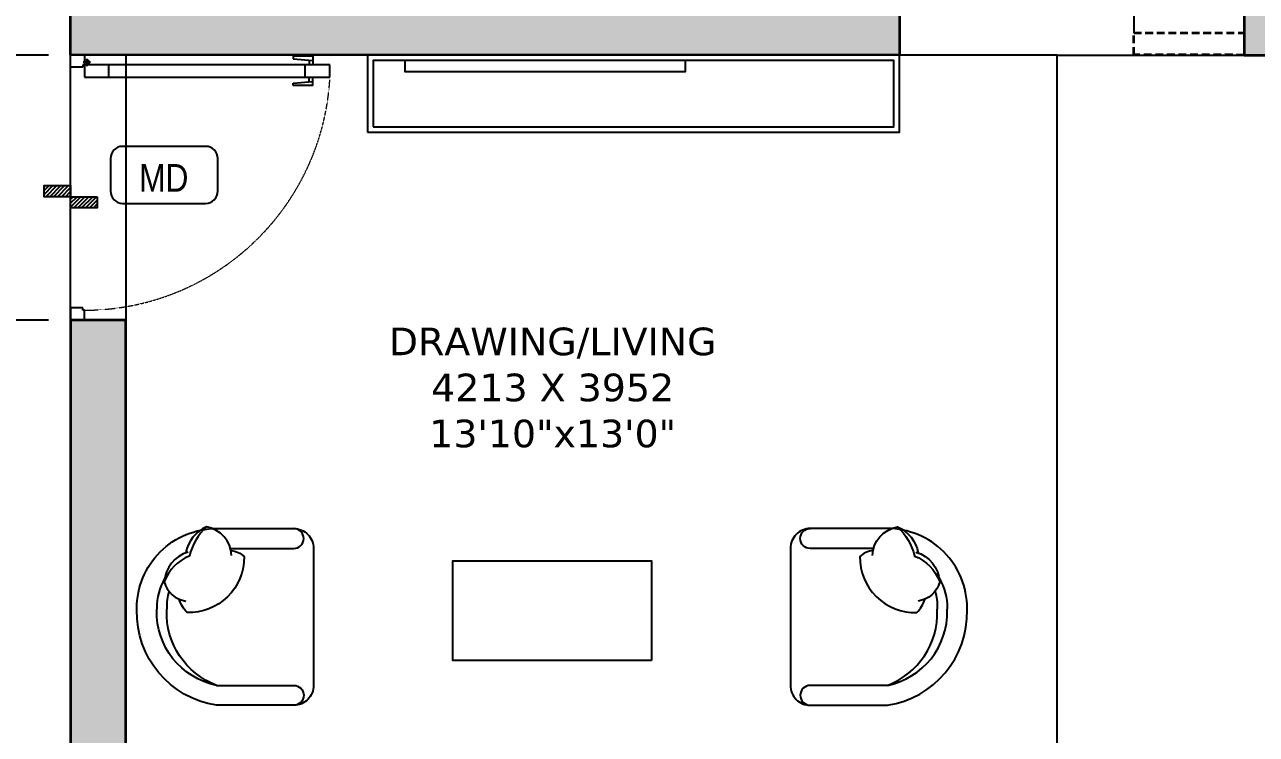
# Model space of a CAD drawing. Header units: millimetres. Extents: x 91566 to 131129, y 141753 to 207061.
# Drawn here: x 113426 to 118998, y 176063 to 179277 of the extents above; entities that cross this region are included whole.
import ezdxf
from ezdxf.enums import TextEntityAlignment as Align

# ---------------------------------------------------------------- set-up
doc = ezdxf.new("R2010")
doc.units = ezdxf.units.MM
doc.linetypes.add('3BHK  WEST_UN-3$0$$0$DASHED', pattern=[0.75, 0.5, -0.25])
doc.linetypes.add('3BHK  WEST_UN-3$0$DASHED', pattern=[0.75, 0.5, -0.25])
for name, color, linetype in [('A-Dimensions', 4, 'Continuous'), ('A-Door', 11, 'Continuous'), ('A-Door Line', 8, 'Continuous'), ('A-Fixture', 8, 'Continuous'), ('A-Furniture', 8, 'Continuous'), ('A-Hatch', 252, 'Continuous'), ('A-Room Boundary', 44, 'Continuous'), ('A-Text Main', 44, 'Continuous')]:
    doc.layers.add(name, color=color, linetype=linetype)
doc.layers.add('A-Wall', color=240, linetype='Continuous', lineweight=35)
doc.styles.add('2024-08-29_TOWER-A$0$simplex-0.8', font='simplex.shx', dxfattribs={"width": 0.8})
doc.styles.add('3.5BHK EAST_UN-1$0$grid_text', font='verdana.ttf')
doc.styles.add('ARIAL', font='ARIALN.TTF')
doc.styles.add('S', font='arial.ttf', dxfattribs={"height": 150})
doc.dimstyles.new('DIMSMALL', dxfattribs={"dimtxt": 150, "dimasz": 250, "dimexe": 100, "dimexo": 100, "dimgap": 25, "dimtad": 1, "dimdec": 0, "dimzin": 0, "dimdsep": 46, "dimtxsty": 'S', "dimcen": 0, "dimdle": 100, "dimclrd": 8, "dimclre": 8, "dimclrt": 256, "dimazin": 0, "dimtfac": 1, "dimtdec": 0, "dimtix": 1, "dimtmove": 0, "dimatfit": 3, "dimldrblk": '12_DatumFilled', "dimfxl": 1, "dimtolj": 1, "dimtzin": 0, "dimlwd": -1, "dimlwe": -1, "dimarcsym": 1})

# ---------------------------------------------------------------- blocks, each defined once
blk = doc.blocks.new('3BHK  WEST_UN-3$0$ujfdc')
at = {"layer": 'A-Fixture', "linetype": 'Continuous'}
for points in [[(38755.5, -71097.8), (41161.2, -71097.9), (41161.2, -70747.9), (38755.5, -70747.8)], [(38755.5, -71097.8), (41161.2, -71097.9), (41161.2, -70747.9), (38755.5, -70747.8)], [(38780.3, -71072.8), (41136.2, -71072.9), (41136.2, -70772.9), (38780.3, -70772.8)], [(38780.3, -71072.8), (41136.2, -71072.9), (41136.2, -70772.9), (38780.3, -70772.8)], [(40194.1, -70772.8), (38924.1, -70772.8), (38924.1, -70822.8), (40194.1, -70822.8)], [(40194.1, -70772.8), (38924.1, -70772.8), (38924.1, -70822.8), (40194.1, -70822.8)]]:
    blk.add_lwpolyline(points, close=True, dxfattribs=at)
blk = doc.blocks.new('A$Cd470dc81')
at = {"layer": 'A-Door'}
for p, q in [((0, -55.5), (0, 0)), ((0, 0), (62.5, 0)), ((62.5, 0), (62.5, -44.4)), ((55.5, -55.5), (0, -55.5)), ((62.5, -44.4), (55.5, -44.4)), ((55.5, -44.4), (55.5, -55.5)), ((90.2, -33.3), (56.9, -33.3)), ((1173.1, -44.4), (62.5, -44.4)), ((62.5, -44.4), (62.5, -99.9)), ((73.6, -16.7), (73.6, -50)), ((173.5, -99.9), (173.5, -44.4)), ((1006.5, -5.6), (1006.5, -16.7)), ((1095.4, -5.6), (1006.5, -5.6)), ((1006.5, -16.7), (1095.4, -24.9)), ((1062, -99.9), (1062, -44.4)), ((1078.7, -23.3), (1078.7, -44.4)), ((1095.4, -5.6), (1095.4, -44.4)), ((1173.1, -99.9), (1173.1, -44.4)), ((62.5, -99.9), (1173.1, -99.9)), ((62.5, -99.9), (62.5, -99.9)), ((1078.7, -121), (1078.7, -99.9)), ((1095.4, -138.8), (1095.4, -99.9)), ((1006.5, -127.7), (1095.4, -119.5)), ((1006.5, -138.8), (1006.5, -127.7)), ((1095.4, -138.8), (1006.5, -138.8)), ((55.5, -1144.5), (0, -1144.5)), ((0, -1144.5), (0, -1200)), ((55.5, -1155.6), (55.5, -1144.5)), ((62.5, -1155.6), (55.5, -1155.6)), ((62.5, -1200), (62.5, -1155.6)), ((0, -1200), (62.5, -1200))]:
    blk.add_line(p, q, dxfattribs=at)
blk.add_circle((73.6, -33.3), 11.1, dxfattribs=at)
at = {"layer": 'A-Door', "linetype": '3BHK  WEST_UN-3$0$DASHED', "lineweight": 0}
blk.add_arc((61.2, -41.8), 1113.8, 270.0822, 356.3506, dxfattribs=at)
blk = doc.blocks.new('3BHK  WEST_UN-3$0$A$Ce69b8bcf')
at = {"layer": 'A-Furniture'}
for points in [[(800.1, 434.8), (800.1, 90.2, -0.414214), (709.9, 0), (360.8, 0, -0.376272), (0.1, 430.3), (0.1, 434.8), (0.1, 439.3, -0.414214), (360.8, 800), (709.9, 800, -0.414214), (800.1, 709.8), (800.1, 434.8)], [(315.3, 807.4, 0.14773), (237.8, 675.6, 0.213343), (124.1, 559.4, 0.178662)], [(428.9, 678.2, 0.356772), (315.3, 807.4, 0.249542), (221.6, 690.3, -9.61688)], [(424, 709.8), (709.9, 709.8, 0.414214), (755, 754.9), (755, 754.9, 0.414214), (709.9, 800)], [(231.6, 693.8, 0.306663), (124.1, 559.4, 0.30633), (222.3, 471.5, -0.872847)], [(426.1, 700.9, -0.165541), (485.7, 673, -0.425989), (227.4, 419.8, -0.121523), (191.8, 479.9, 7.115464)], [(125.9, 573.6, 0.130591), (90.3, 439.3), (90.3, 434.8)], [(145.1, 516.2, 0.072384), (135.4, 439.3), (135.4, 434.8)], [(360.8, 90.2, -0.364589), (90.3, 430.3), (90.3, 434.8)], [(360.8, 90.2, -0.321599), (135.4, 430.3), (135.4, 434.8)], [(360.8, 90.2), (709.9, 90.2, -0.414214), (755, 45.1), (755, 45.1, -0.414214), (709.9, 0)]]:
    blk.add_lwpolyline(points, format="xyb", dxfattribs=at)
blk = doc.blocks.new('2024-08-29_TOWER-A$0$WNTG')
at = {"layer": 'A-Text Main'}
blk.add_lwpolyline([(-187.8, 246.2), (187.8, 246.2, -0.414214), (242.8, 191.2), (242.8, 43.3, -0.414214), (187.8, -11.7), (-187.8, -11.7, -0.414214), (-242.8, 43.3), (-242.8, 191.2, -0.414214)], format="xyb", close=True, dxfattribs=at)
at = {"layer": 'A-Text Main', "style": '2024-08-29_TOWER-A$0$simplex-0.8', "width": 0.8}
blk.add_attdef('WNTG', text='', height=150, dxfattribs=at).set_placement((-1.6, 43), align=Align.CENTER)
blk = doc.blocks.new('TILE DROP')
at = {"layer": 'A-Door Line'}
h = blk.add_hatch(dxfattribs=at)
h.set_pattern_fill('ANSI31', color=8, scale=0.1)
h.set_pattern_definition([(45, (-18.584744, -6.592634), (-0.008838835, 0.008838835), [])])
h.paths.add_polyline_path([(0, 0.05), (-0.12, 0.05), (-0.12, 0), (0, 0)])
h.paths.add_polyline_path([(0.12, -0.05), (0.12, 0), (0, 0), (0, -0.05)])
at = {"layer": 'A-Door Line', "color": 8}
for points in [[(-0.12, 0), (-0.12, 0.05), (0, 0.05), (0, 0)], [(0, -0.05), (0, 0), (0.12, 0), (0.12, -0.05)]]:
    blk.add_lwpolyline(points, close=True, dxfattribs=at)
blk = doc.blocks.new('Unit_3')
at = {"layer": 'A-Hatch', "linetype": 'Continuous'}
h = blk.add_hatch(color=256, dxfattribs=at)
h.dxf.hatch_style = 1
h.paths.add_polyline_path([(0, -4107), (0, 0), (2950, 0), (2950, -250), (250, -250), (250, -3907.1), (3749.5, -3907.1), (3749.5, -4107.1)])
h.paths.add_polyline_path([(5510, -4107.1), (5510, 0), (4680, 0), (4680, -250), (5310, -250), (5310, -4107.1)])
h.paths.add_polyline_path([(6920, -250), (10663.4, -250), (10663.4, 0), (6920, 0)])
h.paths.add_polyline_path([(8170.2, -4106.6), (11365, -4106.6), (11365, -2899.7), (11115, -2899.7), (11115, -3856.5), (8170.2, -3856.5)])
h.paths.add_polyline_path([(250, -5307), (0, -5307), (0, -12449.9), (3342, -12449.9), (3342, -12199.9), (249.6, -12199.9), (249.6, -8258.9), (5201.6, -8258.9), (5201.6, -8058.9), (250, -8058.9)])
at = {"layer": 'A-Door Line'}
blk.add_line((0, -5357), (0, -4107), dxfattribs=at)
at = {"layer": 'A-Furniture', "linetype": 'Continuous'}
blk.add_line((4810, -2843), (4810, -4006.6), dxfattribs=at)
blk.add_lwpolyline([(2628.6, -6847.9), (1728.6, -6847.9), (1728.6, -6397.9), (2628.6, -6397.9)], close=True, dxfattribs=at)
at = {"layer": 'A-Room Boundary', "linetype": 'Continuous'}
for points in [[(4463.3, -4107.1), (250, -4107.1), (250, -8058.9), (4463.3, -8058.9)], [(4463.3, -4107.1), (8476.8, -4107.1), (8476.8, -8058.9), (4463.3, -8058.9)]]:
    blk.add_lwpolyline(points, close=True, dxfattribs=at)
at = {"layer": 'A-Wall'}
for points in [[(0, -4107), (0, 0), (2950, 0), (2950, -250), (250, -250), (250, -3907.1), (3749.5, -3907.1), (3749.5, -4107.1)], [(5510, -4107.1), (5510, 0), (4680, 0), (4680, -250), (5310, -250), (5310, -4107.1)]]:
    blk.add_lwpolyline(points, close=True, dxfattribs=at)
at = {"layer": 'A-Wall', "linetype": '3BHK  WEST_UN-3$0$$0$DASHED', "ltscale": 70}
blk.add_lwpolyline([(5310, -4107.1), (4809.5, -4106.5), (4809.5, -4006.6), (5310, -4007.1), (5310, -4107.1)], dxfattribs=at)
at = {"layer": 'A-Wall'}
blk.add_lwpolyline([(250, -5307), (0, -5307), (0, -12449.9), (3342, -12449.9), (3342, -12199.9), (249.6, -12199.9), (249.6, -8258.9), (5201.6, -8258.9), (5201.6, -8058.9), (250, -8058.9), (250, -5307)], dxfattribs=at)
at = {"layer": 'A-Door', "linetype": 'Continuous'}
blk.add_blockref('A$Cd470dc81', (0, -4107), dxfattribs=at)
at = {"layer": 'A-Door Line', "color": 8, "xscale": 1000.000000000004, "yscale": 1000.000000000004, "zscale": 1000.000000000004, "rotation": 180}
blk.add_blockref('TILE DROP', (0, -4748.6), dxfattribs=at)
at = {"layer": 'A-Furniture'}
blk.add_blockref('3BHK  WEST_UN-3$0$ujfdc', (-37411.6, 66640.8), dxfattribs=at)
at = {"layer": 'A-Furniture', "linetype": 'Continuous'}
blk.add_blockref('3BHK  WEST_UN-3$0$A$Ce69b8bcf', (299.6, -7051.2), dxfattribs=at)
at = {"layer": 'A-Furniture', "linetype": 'Continuous', "xscale": -1}
blk.add_blockref('3BHK  WEST_UN-3$0$A$Ce69b8bcf', (4056.3, -7051.2), dxfattribs=at)
at = {"layer": 'A-Text Main'}
ref = blk.add_blockref('2024-08-29_TOWER-A$0$WNTG', (423.3, -4532.6), dxfattribs=dict(at, xscale=-1, rotation=180))
ref.add_attrib('WNTG', 'MD', dxfattribs={"height": 125, "style": 'ARIAL'}).set_placement((421.7, -4726), align=Align.CENTER)
at = {"layer": 'A-Text Main', "linetype": 'Continuous', "insert": (2180.9, -5613.5), "char_height": 125, "width": 1453.819, "attachment_point": 5, "style": '3.5BHK EAST_UN-1$0$grid_text'}
blk.add_mtext('DRAWING/LIVING\\P4213 X 3952\\P13\'10"x13\'0"', dxfattribs=at)
blk = doc.blocks.new('*D112')
at = {"layer": 'A-Dimensions', "color": 8, "transparency": 16777216}
for p, q in [((113533.8, 179139.2), (112764.7, 179139.2)), ((112864.7, 178889.2), (112864.7, 178189.2)), ((113533.8, 177939.2), (112764.7, 177939.2))]:
    blk.add_line(p, q, dxfattribs=at)
for points in [[(112823, 178889.2), (112906.3, 178889.2), (112864.7, 179139.2)], [(112823, 178189.2), (112906.3, 178189.2), (112864.7, 177939.2)]]:
    blk.add_solid(points, dxfattribs=at)
at = {"layer": 'Defpoints', "color": 0, "transparency": 16777216}
for p in [(113633.8, 179139.2), (112864.7, 177939.2), (113633.8, 177939.2)]:
    blk.add_point(p, dxfattribs=at)
at = {"layer": 'A-Dimensions', "lineweight": 30, "transparency": 16777216, "char_height": 150, "attachment_point": 5, "rotation": 90, "style": 'S'}
for s, insert in [('\\A1;[3\'-11"]', (112985.8, 178539.2)), ('\\A1;1200', (112763.1, 178539.2))]:
    blk.add_mtext(s, dxfattribs=dict(at, insert=insert))
blk = doc.blocks.new('12_DatumFilled')
at = {"color": 8, "linetype": 'ByBlock'}
blk.add_solid([(0, 0.577), (-1, 0), (0, -0.577)], dxfattribs=at)

msp = doc.modelspace()

# ---------------------------------------------------------------- block references
at = {"linetype": 'Continuous'}
msp.add_blockref('Unit_3', (113633.6, 183246.5), dxfattribs=at)

# ---------------------------------------------------------------- next in the draw order: dimensions: what is measured, and where the dimension line sits
at = {"layer": 'A-Dimensions', "lineweight": 30}
dim = msp.add_linear_dim(base=(112864.7, 177939.2), p1=(113633.8, 179139.2), p2=(113633.8, 177939.2), angle=90, dimstyle='DIMSMALL', override={"dimpost": '\\X'}, dxfattribs=at)
dim.commit()
dim.dimension.update_dxf_attribs({"geometry": '*D112', "text_midpoint": (112864.7, 178539.2)})

doc.saveas('drawing.dxf')
